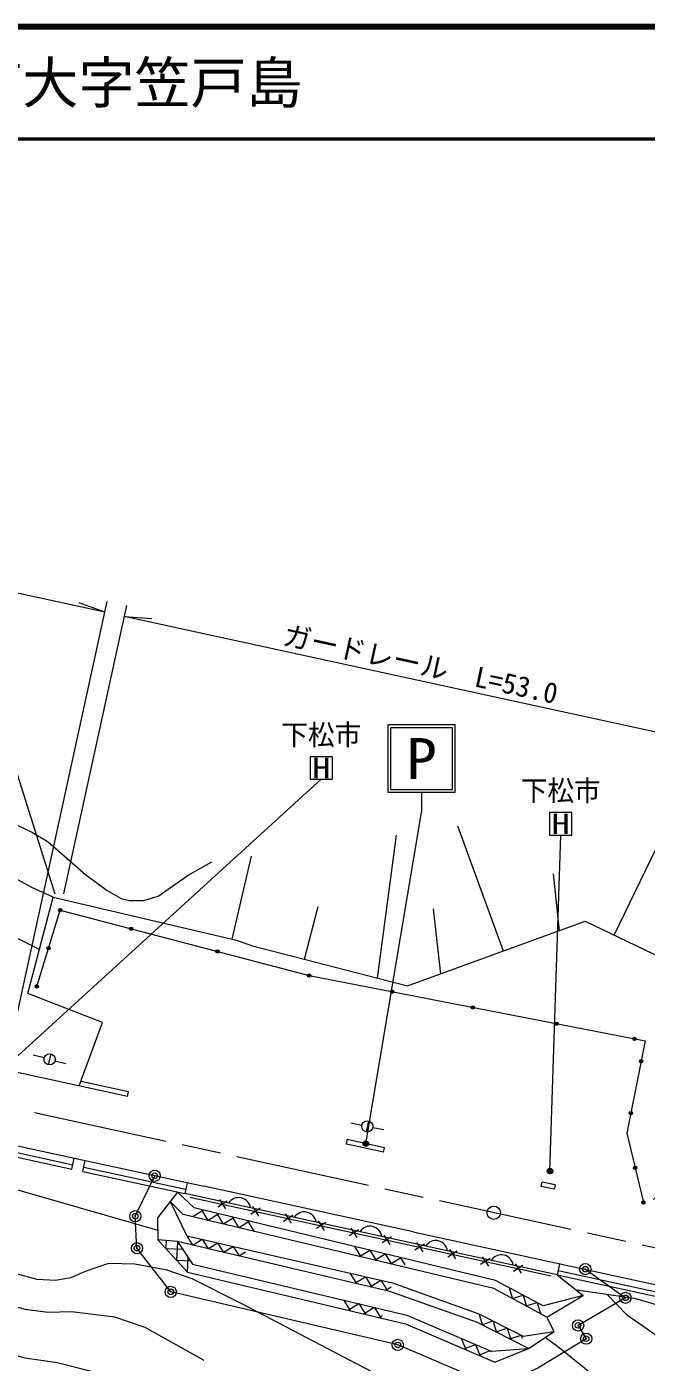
# Model space of a CAD drawing. Units: millimetres at full size, sheet at 1:1000; details may follow other scales. Extents: x 40000 to 680000, y 20000 to 380000.
# Drawn here: x 420418 to 475697, y 260752 to 380000 of the extents above; entities that cross this region are included whole.
import ezdxf
from ezdxf.enums import TextEntityAlignment as Align

# ---------------------------------------------------------------- set-up
doc = ezdxf.new("R2010")
doc.units = ezdxf.units.MM
doc.header["$LTSCALE"] = 1000
doc.header["$PDMODE"] = 32
doc.header["$PDSIZE"] = 500
doc.linetypes.add('CHAIN', pattern=[18.5, 12, -1.5, 3.5, -1.5])
for name, color, linetype, lineweight in [('M-BGD', 7, 'Continuous', 13), ('M-BMK', 2, 'CHAIN', 13), ('M-BMK-ROW', 7, 'Continuous', 13), ('M-BMK-SRVR', 3, 'Continuous', 13), ('M-STR-HTXT', 7, 'Continuous', 13), ('M-STR-STRC', 7, 'Continuous', 13), ('M-TTL', 2, 'Continuous', 140), ('M-TTL-LINE', 7, 'Continuous', 50)]:
    doc.layers.add(name, color=color, linetype=linetype, lineweight=lineweight)
doc.layers.add('M-TTL-TXT', color=7, linetype='Continuous')
doc.styles.add('ＭＳ ゴシック', font='')
doc.styles.get('ＭＳ ゴシック').set_extended_font_data('MS Gothic')

msp = doc.modelspace()

# ---------------------------------------------------------------- hatches: boundary and pattern name
at = {"layer": 'M-BGD'}
for points in [[(423262, 301127, -0.41421), (423412, 301277, -0.41421), (423562, 301127, -1)], [(423262, 301127, -0.41421), (423412, 301277, -0.41421), (423562, 301127, -1)], [(429585, 299463, -0.41421), (429735, 299613, -0.41421), (429885, 299463, -1)], [(429585, 299463, -0.41421), (429735, 299613, -0.41421), (429885, 299463, -1)], [(422213, 297722, -0.41421), (422363, 297872, -0.41421), (422513, 297722, -1)], [(422213, 297722, -0.41421), (422363, 297872, -0.41421), (422513, 297722, -1)], [(437289, 297436, -0.41421), (437439, 297586, -0.41421), (437589, 297436, -1)], [(437289, 297436, -0.41421), (437439, 297586, -0.41421), (437589, 297436, -1)], [(445466, 295284, -0.41421), (445616, 295434, -0.41421), (445766, 295284, -1)], [(445466, 295284, -0.41421), (445616, 295434, -0.41421), (445766, 295284, -1)], [(421163, 294318, -0.41421), (421313, 294468, -0.41421), (421463, 294318, -1)], [(421163, 294318, -0.41421), (421313, 294468, -0.41421), (421463, 294318, -1)], [(452871, 293841, -0.41421), (453021, 293991, -0.41421), (453171, 293841, -1)], [(452871, 293841, -0.41421), (453021, 293991, -0.41421), (453171, 293841, -1)], [(460072, 292438, -0.41421), (460222, 292588, -0.41421), (460372, 292438, -1)], [(460072, 292438, -0.41421), (460222, 292588, -0.41421), (460372, 292438, -1)], [(467536, 290983, -0.41421), (467686, 291133, -0.41421), (467836, 290983, -1)], [(467536, 290983, -0.41421), (467686, 291133, -0.41421), (467836, 290983, -1)], [(474506, 289625, -0.41421), (474656, 289775, -0.41421), (474806, 289625, -1)], [(474506, 289625, -0.41421), (474656, 289775, -0.41421), (474806, 289625, -1)], [(475084, 287635, -0.41421), (475234, 287785, -0.41421), (475384, 287635, -1)], [(475084, 287635, -0.41421), (475234, 287785, -0.41421), (475384, 287635, -1)], [(474171, 283004, -0.41421), (474321, 283154, -0.41421), (474471, 283004, -1)], [(474171, 283004, -0.41421), (474321, 283154, -0.41421), (474471, 283004, -1)], [(474556, 278120, -0.41421), (474706, 278270, -0.41421), (474856, 278120, -1)], [(474556, 278120, -0.41421), (474706, 278270, -0.41421), (474856, 278120, -1)], [(475291, 275019, -0.41421), (475441, 275169, -0.41421), (475591, 275019, -1)], [(475291, 275019, -0.41421), (475441, 275169, -0.41421), (475591, 275019, -1)]]:
    msp.add_hatch(color=256, dxfattribs=at).paths.add_polyline_path(points)
at = {"layer": 'M-STR-HTXT'}
for points in [[(450901, 280390, -1), (450462, 280151, -1)], [(450901, 280390, -1), (450462, 280151, -1)], [(467325, 277944, -1), (466886, 277704, -1)], [(467325, 277944, -1), (466886, 277704, -1)]]:
    msp.add_hatch(color=256, dxfattribs=at).paths.add_polyline_path(points)

# ---------------------------------------------------------------- linework, layer by layer
at = {"layer": 'M-BGD'}
for p, q in [((451714, 295053), (453402, 307828)), ((462949, 297470), (458895, 308626)), ((472837, 298881), (477462, 308464)), ((438740, 298543), (440482, 305953)), ((467949, 299287), (467424, 304377)), ((429410, 284496), (353337, 301074)), ((429410, 284496), (353337, 301074)), ((445206, 296730), (446422, 301452)), ((457371, 295444), (456725, 301231)), ((374776, 288828), (424445, 278005)), ((374776, 288828), (424445, 278005)), ((375121, 289163), (424530, 278395)), ((375121, 289163), (424530, 278395)), ((375891, 289609), (436205, 276465)), ((375891, 289609), (436205, 276465)), ((421971, 287928), (421003, 288180)), ((421971, 287928), (421003, 288180)), ((422581, 288286), (422329, 287318)), ((422581, 288286), (422329, 287318)), ((422938, 287676), (423906, 287424)), ((422938, 287676), (423906, 287424)), ((429496, 284887), (425232, 285816)), ((429496, 284887), (425232, 285816)), ((429496, 284887), (425232, 285816)), ((429496, 284887), (425232, 285816)), ((429410, 284496), (429496, 284887)), ((429410, 284496), (429496, 284887)), ((450313, 281900), (449331, 282087)), ((450313, 281900), (449331, 282087)), ((450898, 282297), (450710, 281315)), ((450898, 282297), (450710, 281315)), ((451295, 281712), (452277, 281525)), ((451295, 281712), (452277, 281525)), ((448936, 280241), (449021, 280632)), ((448936, 280241), (449021, 280632)), ((452256, 279518), (448936, 280241)), ((452256, 279518), (448936, 280241)), ((452341, 279908), (449021, 280632)), ((452341, 279908), (449021, 280632)), ((452256, 279518), (452341, 279908)), ((452256, 279518), (452341, 279908)), ((424445, 278005), (424658, 278982)), ((424445, 278005), (424658, 278982)), ((425422, 277792), (425635, 278769)), ((425422, 277792), (425635, 278769)), ((425507, 278182), (434597, 276202)), ((425507, 278182), (434597, 276202)), ((425422, 277792), (434512, 275811)), ((425422, 277792), (434512, 275811)), ((434725, 276788), (434512, 275811)), ((434725, 276788), (434512, 275811)), ((466316, 276454), (466401, 276844)), ((466316, 276454), (466401, 276844)), ((467567, 276590), (466401, 276844)), ((467567, 276590), (466401, 276844)), ((467733, 268571), (434512, 275811)), ((467733, 268571), (434512, 275811)), ((434958, 275509), (467201, 268482)), ((434958, 275509), (467201, 268482)), ((454903, 272391), (436205, 276465)), ((454903, 272391), (436205, 276465)), ((467482, 276200), (466316, 276454)), ((467482, 276200), (466316, 276454)), ((467567, 276590), (467482, 276200)), ((467567, 276590), (467482, 276200)), ((438310, 275140), (437469, 274600)), ((438310, 275140), (437469, 274600)), ((437619, 275291), (438159, 274449)), ((437619, 275291), (438159, 274449)), ((441241, 274501), (440400, 273961)), ((441241, 274501), (440400, 273961)), ((440550, 274652), (441091, 273811)), ((440550, 274652), (441091, 273811)), ((444172, 273863), (443331, 273322)), ((444172, 273863), (443331, 273322)), ((443481, 274013), (444022, 273172)), ((443481, 274013), (444022, 273172)), ((447104, 273224), (446262, 272684)), ((447104, 273224), (446262, 272684)), ((446413, 273374), (446953, 272533)), ((446413, 273374), (446953, 272533)), ((450035, 272585), (449193, 272045)), ((450035, 272585), (449193, 272045)), ((449344, 272736), (449884, 271894)), ((449344, 272736), (449884, 271894)), ((452966, 271946), (452125, 271406)), ((452966, 271946), (452125, 271406)), ((452275, 272097), (452815, 271255)), ((452275, 272097), (452815, 271255)), ((455897, 271308), (455056, 270767)), ((455897, 271308), (455056, 270767)), ((455206, 271458), (455747, 270617)), ((455206, 271458), (455747, 270617)), ((458138, 270819), (458678, 269978)), ((458138, 270819), (458678, 269978)), ((458828, 270669), (457987, 270128)), ((458828, 270669), (457987, 270128)), ((461760, 270030), (460918, 269490)), ((461760, 270030), (460918, 269490)), ((461069, 270181), (461609, 269339)), ((461069, 270181), (461609, 269339)), ((464000, 269542), (464540, 268700)), ((464000, 269542), (464540, 268700)), ((467952, 269547), (467733, 268571)), ((467952, 269547), (467733, 268571)), ((464691, 269391), (463849, 268851)), ((464691, 269391), (463849, 268851)), ((467733, 268571), (470074, 266723)), ((467733, 268571), (470074, 266723))]:
    msp.add_line(p, q, dxfattribs=at)
for points in [[(422791, 302293), (420876, 303150), (410667, 308714), (407810, 310093), (405485, 311037), (403238, 311654), (401353, 311926), (398798, 312065), (394938, 311924), (391678, 311480), (388348, 311081), (385629, 311286), (383522, 311753), (380543, 312626), (378677, 313457), (376736, 314587), (374828, 315892), (372608, 317885), (370736, 319564), (369547, 320298)], [(422791, 302293), (420876, 303150), (410667, 308714), (407810, 310093), (405485, 311037), (403238, 311654), (401353, 311926), (398798, 312065), (394938, 311924), (391678, 311480), (388348, 311081), (385629, 311286), (383522, 311753), (380543, 312626), (378677, 313457), (376736, 314587), (374828, 315892), (372608, 317885), (370736, 319564), (369547, 320298)], [(418463, 309023), (419765, 308611), (420932, 308058), (422316, 307228), (425675, 304314), (427580, 302884), (428857, 302171), (429580, 301980), (430857, 301980), (432158, 302374), (434833, 304230), (436928, 305437)], [(418463, 309023), (419765, 308611), (420932, 308058), (422316, 307228), (425675, 304314), (427580, 302884), (428857, 302171), (429580, 301980), (430857, 301980), (432158, 302374), (434833, 304230), (436928, 305437)], [(420529, 293685), (422791, 302293), (439120, 298454), (440561, 297927), (454395, 294362), (470258, 300126), (478487, 296188), (479422, 291365), (476978, 282544), (478179, 280039), (478462, 277396), (476353, 275290)], [(420529, 293685), (422791, 302293), (439120, 298454), (440561, 297927), (454395, 294362), (470258, 300126), (478487, 296188), (479422, 291365), (476978, 282544), (478179, 280039), (478462, 277396), (476353, 275290)], [(421313, 294318), (423412, 301127), (445616, 295284), (475590, 289443), (473970, 281221), (475441, 275019)], [(421313, 294318), (423412, 301127), (445616, 295284), (475590, 289443), (473970, 281221), (475441, 275019)], [(421560, 297608), (416573, 300101)], [(421560, 297608), (416573, 300101)], [(203638, 283041), (222436, 290070), (241452, 288716), (258269, 294720), (275434, 297256), (295215, 298721), (314620, 295785), (334642, 296036), (338005, 294545), (353864, 291519), (370593, 286495), (415433, 277351), (432109, 272535)], [(203638, 283041), (222436, 290070), (241452, 288716), (258269, 294720), (275434, 297256), (295215, 298721), (314620, 295785), (334642, 296036), (338005, 294545), (353864, 291519), (370593, 286495), (415433, 277351), (432109, 272535)], [(425093, 285437), (427169, 291104), (420529, 293685)], [(425093, 285437), (427169, 291104), (420529, 293685)], [(350524, 286478), (350844, 285988), (352604, 284798), (356959, 283161), (365190, 281730), (370427, 280728), (374677, 279498), (385169, 275981), (386524, 275305), (398110, 270714), (401748, 269114), (413237, 263422), (417065, 262033), (420234, 261136), (423140, 260733), (429371, 259141)], [(350524, 286478), (350844, 285988), (352604, 284798), (356959, 283161), (365190, 281730), (370427, 280728), (374677, 279498), (385169, 275981), (386524, 275305), (398110, 270714), (401748, 269114), (413237, 263422), (417065, 262033), (420234, 261136), (423140, 260733), (429371, 259141)], [(436237, 260899), (430981, 263849), (428284, 264772), (424410, 265256), (422291, 265206), (420320, 265454), (416627, 266433), (413341, 267529), (409418, 269282), (405320, 271200), (402788, 272184), (391701, 276121), (384736, 279450), (381549, 280721), (379192, 281475), (376379, 282091), (371806, 282597), (367839, 283356), (364070, 284380), (361225, 285416), (360878, 285818)], [(436237, 260899), (430981, 263849), (428284, 264772), (424410, 265256), (422291, 265206), (420320, 265454), (416627, 266433), (413341, 267529), (409418, 269282), (405320, 271200), (402788, 272184), (391701, 276121), (384736, 279450), (381549, 280721), (379192, 281475), (376379, 282091), (371806, 282597), (367839, 283356), (364070, 284380), (361225, 285416), (360878, 285818)], [(451206, 259890), (439682, 265945), (435188, 268201), (432955, 268986), (430063, 269519), (427701, 269569), (425621, 268847), (424360, 268289), (422974, 268062), (421348, 268156), (419030, 268767), (415913, 269762), (412785, 271222), (409464, 273004), (402831, 275542), (400759, 276076), (394722, 277597), (393048, 278228), (392131, 278782), (391694, 279251)], [(451206, 259890), (439682, 265945), (435188, 268201), (432955, 268986), (430063, 269519), (427701, 269569), (425621, 268847), (424360, 268289), (422974, 268062), (421348, 268156), (419030, 268767), (415913, 269762), (412785, 271222), (409464, 273004), (402831, 275542), (400759, 276076), (394722, 277597), (393048, 278228), (392131, 278782), (391694, 279251)], [(433857, 275953), (432094, 273639), (432120, 271684), (434769, 268787), (454216, 264199), (462184, 260766), (465177, 261995), (467492, 263513), (466823, 264773), (470074, 266723)], [(433857, 275953), (432094, 273639), (432120, 271684), (434769, 268787), (454216, 264199), (462184, 260766), (465177, 261995), (467492, 263513), (466823, 264773), (470074, 266723)], [(470074, 266723), (466507, 265797), (462236, 268052), (435361, 274533), (433857, 275953)], [(470074, 266723), (466507, 265797), (462236, 268052), (435361, 274533), (433857, 275953)], [(466823, 264773), (462081, 267327), (434365, 273960), (433216, 275112)], [(433216, 275112), (434690, 272055), (453055, 267832), (460746, 265074), (464716, 263085), (467492, 263513)], [(466823, 264773), (462081, 267327), (434365, 273960), (433216, 275112)], [(433216, 275112), (434690, 272055), (453055, 267832), (460746, 265074), (464716, 263085), (467492, 263513)], [(454903, 272391), (490267, 264684), (518273, 258433), (551427, 250730), (558261, 247868)], [(454903, 272391), (490267, 264684), (518273, 258433), (551427, 250730), (558261, 247868)], [(465177, 261995), (460652, 264294), (452806, 267072), (433858, 271540), (432120, 271684)], [(465177, 261995), (460652, 264294), (452806, 267072), (433858, 271540), (432120, 271684)], [(433858, 271540), (435195, 269517), (454340, 264973), (461872, 261757), (465177, 261995)], [(433858, 271540), (435195, 269517), (454340, 264973), (461872, 261757), (465177, 261995)], [(467733, 268571), (490052, 263707), (516873, 258131)], [(467733, 268571), (490052, 263707), (516873, 258131)], [(467821, 268961), (490138, 264098), (516873, 258131)], [(467821, 268961), (490138, 264098), (516873, 258131)], [(469461, 267207), (474640, 266485), (492810, 261105), (511098, 258338), (532224, 248174), (555438, 243559), (556885, 241552)], [(469461, 267207), (474640, 266485), (492810, 261105), (511098, 258338), (532224, 248174), (555438, 243559), (556885, 241552)], [(472178, 266829), (473934, 265017), (477066, 262839), (480082, 260658), (485298, 257579), (493973, 252611), (505377, 247409), (509493, 245365), (518075, 241640), (523509, 239333), (529274, 236535), (537479, 231731), (539570, 230999), (541902, 230505), (543122, 230085), (546840, 228025)], [(472178, 266829), (473934, 265017), (477066, 262839), (480082, 260658), (485298, 257579), (493973, 252611), (505377, 247409), (509493, 245365), (518075, 241640), (523509, 239333), (529274, 236535), (537479, 231731), (539570, 230999), (541902, 230505), (543122, 230085), (546840, 228025)], [(528465, 230768), (527328, 231365), (521308, 233600), (517674, 235307), (513256, 237764), (509847, 239433), (507357, 240580), (503878, 241840), (500397, 242941), (497647, 244036), (493522, 245827), (483767, 250568), (477732, 254118), (475043, 256067), (470221, 260202), (467928, 262041), (466674, 262977)], [(528465, 230768), (527328, 231365), (521308, 233600), (517674, 235307), (513256, 237764), (509847, 239433), (507357, 240580), (503878, 241840), (500397, 242941), (497647, 244036), (493522, 245827), (483767, 250568), (477732, 254118), (475043, 256067), (470221, 260202), (467928, 262041), (466674, 262977)]]:
    msp.add_lwpolyline(points, dxfattribs=at)
for centre, radius in [((423412, 301127), 150), ((423412, 301127), 150), ((429735, 299463), 150), ((429735, 299463), 150), ((422363, 297722), 150), ((422363, 297722), 150), ((437439, 297436), 150), ((437439, 297436), 150), ((445616, 295284), 150), ((445616, 295284), 150), ((421313, 294318), 150), ((421313, 294318), 150), ((453021, 293841), 150), ((453021, 293841), 150), ((460222, 292438), 150), ((460222, 292438), 150), ((467686, 290983), 150), ((467686, 290983), 150), ((474656, 289625), 150), ((474656, 289625), 150), ((422455, 287802), 500), ((422455, 287802), 500), ((475234, 287635), 150), ((475234, 287635), 150), ((474321, 283004), 150), ((474321, 283004), 150), ((450804, 281806), 500), ((450804, 281806), 500), ((474706, 278120), 150), ((474706, 278120), 150), ((475441, 275019), 150), ((475441, 275019), 150)]:
    msp.add_circle(centre, radius, dxfattribs=at)
for centre in [(439320, 274390), (439320, 274390), (445183, 273112), (445183, 273112), (451045, 271835), (451045, 271835), (456908, 270557), (456908, 270557), (462770, 269280), (462770, 269280)]:
    msp.add_arc(centre, 1064, 7.72219, 147.69027, dxfattribs=at)
at = {"layer": 'M-BMK'}
msp.add_line((559358, 252903), (314480, 306267), dxfattribs=at)
msp.add_line((559358, 252903), (314480, 306267), dxfattribs=at)
at = {"layer": 'M-BMK-ROW'}
msp.add_lwpolyline([(470264, 269067), (473837, 266506), (469612, 264044), (470336, 262855), (466016, 260237), (462294, 258553), (453527, 262302), (433269, 267039), (430255, 270939), (430103, 273795), (431838, 277406)], dxfattribs=at)
at = {"layer": 'M-BMK-ROW', "color": 30}
msp.add_lwpolyline([(470264, 269067), (473837, 266506), (469612, 264044), (470336, 262855), (466016, 260237), (462294, 258553), (453527, 262302), (433269, 267039), (430255, 270939), (430103, 273795), (431838, 277406)], dxfattribs=at)
at = {"layer": 'M-BMK-ROW'}
for centre in [(431838, 277406), (430103, 273795), (430255, 270939), (470264, 269067), (433269, 267039), (473837, 266506), (469612, 264044), (453527, 262302), (470336, 262855)]:
    msp.add_circle(centre, 500, dxfattribs=at)
at = {"layer": 'M-BMK-ROW', "color": 30}
for centre in [(431838, 277406), (430103, 273795), (430255, 270939), (470264, 269067), (433269, 267039), (473837, 266506), (469612, 264044), (453527, 262302), (470336, 262855)]:
    msp.add_circle(centre, 500, dxfattribs=at)
at = {"layer": 'M-BMK-ROW'}
for p in [(431838, 277406), (430103, 273795), (430255, 270939), (470264, 269067), (433269, 267039), (473837, 266506), (469612, 264044), (453527, 262302), (470336, 262855)]:
    msp.add_point(p, dxfattribs=at)
at = {"layer": 'M-BMK-ROW', "color": 30}
for p in [(431838, 277406), (430103, 273795), (430255, 270939), (470264, 269067), (433269, 267039), (473837, 266506), (469612, 264044), (453527, 262302), (470336, 262855)]:
    msp.add_point(p, dxfattribs=at)
at = {"layer": 'M-BMK-SRVR'}
msp.add_circle((462089, 274100), 600, dxfattribs=at)
msp.add_circle((462089, 274100), 600, dxfattribs=at)
at = {"layer": 'M-STR-HTXT'}
for p, q in [((427395, 327716), (348484, 344913)), ((427395, 327716), (348484, 344913)), ((419304, 290588), (427608, 328693)), ((419304, 290588), (427608, 328693)), ((423732, 302592), (429338, 328316)), ((423732, 302592), (429338, 328316)), ((427395, 327716), (425092, 328568)), ((427395, 327716), (425092, 328568)), ((481367, 315955), (429125, 327339)), ((429125, 327339), (431573, 327156)), ((481367, 315955), (429125, 327339)), ((429125, 327339), (431573, 327156)), ((422960, 302557), (417752, 319038)), ((422960, 302557), (417752, 319038)), ((419288, 287805), (446700, 312813)), ((419288, 287805), (446700, 312813)), ((450681, 280270), (455648, 309854)), ((450681, 280270), (455648, 309854)), ((467106, 277824), (468064, 307826)), ((467106, 277824), (468064, 307826)), ((436185, 274334), (435282, 273779)), ((436185, 274334), (435282, 273779)), ((436612, 273422), (436029, 274372)), ((436612, 273422), (436029, 274372)), ((437558, 274003), (436612, 273422)), ((437558, 274003), (436612, 273422)), ((437987, 273093), (437406, 274040)), ((437987, 273093), (437406, 274040)), ((438930, 273672), (437987, 273093)), ((438930, 273672), (437987, 273093)), ((439362, 272764), (438783, 273708)), ((439362, 272764), (438783, 273708)), ((440303, 273341), (439362, 272764)), ((440303, 273341), (439362, 272764)), ((440738, 272435), (440160, 273375)), ((440738, 272435), (440160, 273375)), ((434690, 272055), (435212, 271221)), ((434690, 272055), (435212, 271221)), ((432861, 270874), (432894, 271620)), ((432861, 270874), (432894, 271620)), ((434342, 270808), (432861, 270874)), ((434342, 270808), (432861, 270874)), ((433815, 269830), (433889, 271492)), ((433815, 269830), (433889, 271492)), ((435234, 271216), (436068, 271738)), ((435234, 271216), (436068, 271738)), ((436068, 271738), (436596, 270895)), ((436068, 271738), (436596, 270895)), ((436603, 270893), (437447, 271421)), ((436603, 270893), (437447, 271421)), ((437447, 271421), (437981, 270568)), ((437447, 271421), (437981, 270568)), ((437972, 270570), (438825, 271104)), ((437972, 270570), (438825, 271104)), ((438825, 271104), (439365, 270242)), ((438825, 271104), (439365, 270242)), ((449652, 271087), (450214, 270167)), ((449652, 271087), (450214, 270167)), ((450107, 270193), (451026, 270755)), ((450107, 270193), (451026, 270755)), ((451026, 270755), (451587, 269839)), ((451026, 270755), (451587, 269839)), ((435024, 269776), (433815, 269830)), ((435024, 269776), (433815, 269830)), ((434769, 268787), (434827, 270074)), ((434769, 268787), (434827, 270074)), ((439341, 270247), (439936, 270620)), ((439341, 270247), (439936, 270620)), ((451484, 269863), (452401, 270424)), ((451484, 269863), (452401, 270424)), ((452401, 270424), (452960, 269510)), ((452401, 270424), (452960, 269510)), ((452862, 269533), (453776, 270092)), ((452862, 269533), (453776, 270092)), ((453776, 270092), (454164, 269458)), ((453776, 270092), (454164, 269458)), ((449251, 268707), (449837, 267772)), ((449251, 268707), (449837, 267772)), ((449696, 267806), (450630, 268390)), ((449696, 267806), (450630, 268390)), ((450630, 268390), (451221, 267446)), ((450630, 268390), (451221, 267446)), ((451065, 267483), (452008, 268073)), ((451065, 267483), (452008, 268073)), ((452008, 268073), (452605, 267120)), ((452008, 268073), (452605, 267120)), ((452434, 267160), (452938, 267476)), ((452434, 267160), (452938, 267476)), ((463457, 267407), (463762, 266422)), ((463457, 267407), (463762, 266422)), ((448680, 266316), (449265, 265367)), ((448680, 266316), (449265, 265367)), ((449107, 265404), (450056, 265989)), ((449107, 265404), (450056, 265989)), ((450056, 265989), (450640, 265042)), ((450056, 265989), (450640, 265042)), ((463723, 266443), (464708, 266747)), ((463723, 266443), (464708, 266747)), ((464708, 266747), (465018, 265746)), ((464708, 266747), (465018, 265746)), ((464958, 265778), (465959, 266087)), ((464958, 265778), (465959, 266087)), ((465959, 266087), (466273, 265069)), ((465959, 266087), (466273, 265069)), ((450485, 265079), (451432, 265663)), ((450485, 265079), (451432, 265663)), ((451432, 265663), (452014, 264718)), ((451432, 265663), (452014, 264718)), ((451863, 264754), (452125, 264915)), ((451863, 264754), (452125, 264915)), ((460746, 265074), (461077, 264078)), ((460746, 265074), (461077, 264078)), ((466193, 265113), (466334, 265156)), ((466193, 265113), (466334, 265156)), ((461014, 264110), (462010, 264441)), ((461014, 264110), (462010, 264441)), ((462010, 264441), (462345, 263434)), ((462010, 264441), (462345, 263434)), ((462268, 263473), (463275, 263807)), ((462268, 263473), (463275, 263807)), ((463275, 263807), (463613, 262790)), ((463275, 263807), (463613, 262790)), ((459173, 262909), (459584, 261886)), ((459173, 262909), (459584, 261886)), ((459451, 261944), (460474, 262354)), ((459451, 261944), (460474, 262354)), ((460474, 262354), (460887, 261325)), ((460474, 262354), (460887, 261325)), ((463522, 262836), (464539, 263174)), ((463522, 262836), (464539, 263174)), ((464539, 263174), (464632, 262895)), ((464539, 263174), (464632, 262895)), ((460746, 261386), (461774, 261799)), ((460746, 261386), (461774, 261799)), ((461774, 261799), (461824, 261675)), ((461774, 261799), (461824, 261675))]:
    msp.add_line(p, q, dxfattribs=at)
for centre in [(450681, 280270), (450681, 280270), (467106, 277824), (467106, 277824)]:
    msp.add_circle(centre, 250, dxfattribs=at)
at = {"layer": 'M-STR-STRC'}
for p, q in [((458648, 317654), (452648, 317654)), ((452648, 317654), (452648, 311654)), ((458648, 317654), (452648, 317654)), ((452648, 317654), (452648, 311654)), ((458408, 317414), (452888, 317414)), ((452888, 317414), (452888, 311894)), ((458408, 317414), (452888, 317414)), ((452888, 317414), (452888, 311894)), ((458408, 311894), (458408, 317414)), ((458408, 311894), (458408, 317414)), ((458648, 311654), (458648, 317654)), ((458648, 311654), (458648, 317654)), ((452648, 311654), (458648, 311654)), ((452648, 311654), (458648, 311654)), ((452888, 311894), (458408, 311894)), ((452888, 311894), (458408, 311894)), ((455648, 311654), (455648, 309854)), ((455648, 311654), (455648, 309854))]:
    msp.add_line(p, q, dxfattribs=at)
for points in [[(445700, 312813), (447700, 312813), (447700, 314813), (445700, 314813)], [(445700, 312813), (447700, 312813), (447700, 314813), (445700, 314813)], [(467064, 307826), (469064, 307826), (469064, 309826), (467064, 309826)], [(467064, 307826), (469064, 307826), (469064, 309826), (467064, 309826)]]:
    msp.add_lwpolyline(points, close=True, dxfattribs=at)
at = {"layer": 'M-TTL'}
msp.add_line((680000, 380000), (40000, 380000), dxfattribs=at)
at = {"layer": 'M-TTL-LINE'}
msp.add_line((40000, 370000), (680000, 370000), dxfattribs=at)

# ---------------------------------------------------------------- texts
at = {"layer": 'M-STR-HTXT', "style": 'ＭＳ ゴシック'}
msp.add_text('ガードレール\u3000L=53.0', height=1833, rotation=347.706, dxfattribs=at).set_placement((455246, 321647), align=Align.BOTTOM_CENTER)
msp.add_text('ガードレール\u3000L=53.0', height=1833, rotation=347.706, dxfattribs=at).set_placement((455246, 321647), align=Align.BOTTOM_CENTER)
at = {"layer": 'M-STR-STRC', "style": 'ＭＳ ゴシック', "width": 0.95}
for p in [(446700, 315313), (446700, 315313), (468064, 310326), (468064, 310326)]:
    msp.add_text('下松市', height=1833, dxfattribs=at).set_placement(p, align=Align.BOTTOM_CENTER)
at = {"layer": 'M-STR-STRC', "style": 'ＭＳ ゴシック'}
for s, height, width, p in [('P', 3666, 1.1, (455648, 314654)), ('P', 3666, 1.1, (455648, 314654)), ('H', 1833, 1.3, (446700, 313813)), ('H', 1833, 1.3, (446700, 313813)), ('H', 1833, 1.3, (468064, 308826)), ('H', 1833, 1.3, (468064, 308826))]:
    msp.add_text(s, height=height, dxfattribs=dict(at, width=width)).set_placement(p, align=Align.MIDDLE_CENTER)
at = {"layer": 'M-TTL-TXT', "style": 'ＭＳ ゴシック'}
msp.add_text('下松市大字笠戸島', height=3666, dxfattribs=at).set_placement((405024, 375000), align=Align.MIDDLE_LEFT)

doc.saveas('drawing.dxf')
